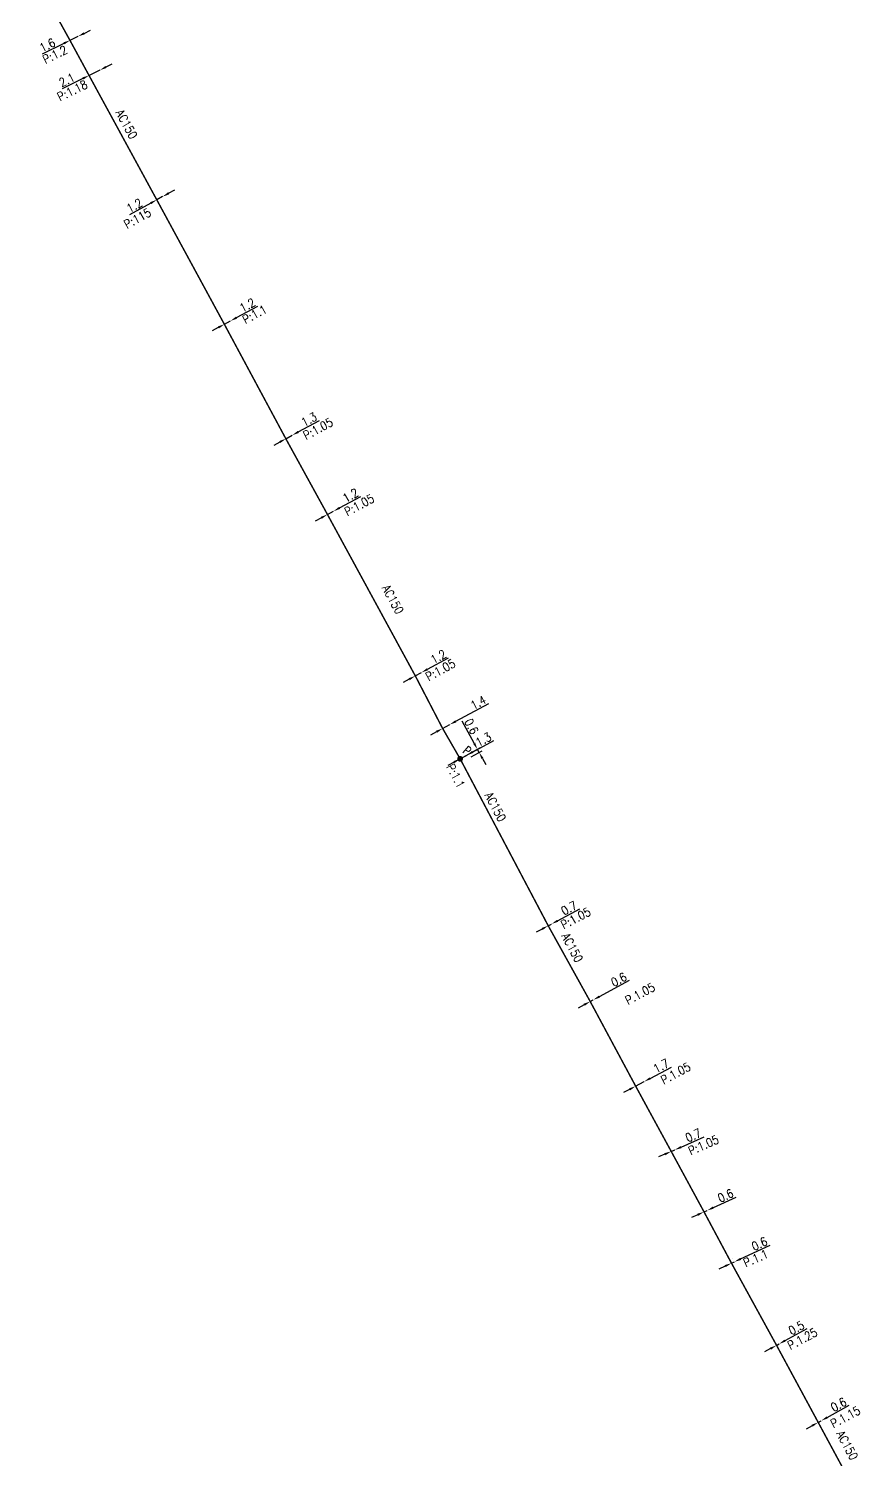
# Model space of a CAD drawing. Header units: millimetres. Extents: x 151000 to 152000, y 126996 to 128009.
# Drawn here: x 151122.8 to 151267.6, y 127502.6 to 127751 of the extents above; entities that cross this region are included whole.
import ezdxf
from ezdxf.enums import TextEntityAlignment as Align

# ---------------------------------------------------------------- set-up
doc = ezdxf.new("R2010")
doc.units = ezdxf.units.MM
doc.header["$PDMODE"] = 34
doc.layers.get('0').update_dxf_attribs({"linetype": 'CONTINUOUS'})
doc.layers.get('Defpoints').update_dxf_attribs({"linetype": 'CONTINUOUS'})
doc.layers.add('G_120', color=4, linetype='CONTINUOUS')
doc.layers.add('G_300', color=7, linetype='CONTINUOUS')
doc.styles.add('G_ROMANS', font='ROMANS.SHX', dxfattribs={"width": 0.75})
doc.styles.get("Standard").update_dxf_attribs({"font": 'romans.shx', "width": 0.85})
doc.linetypes.add('G_typB_AP', pattern='A,5,-0.3,["o",Standard,S=1.5,R=0,X=0,Y=-0.5],-1.65', length=6.95)
doc.dimstyles.get("Standard").update_dxf_attribs({"dimtxt": 1.5, "dimasz": 1.2, "dimexe": 0.625, "dimexo": 0.625, "dimgap": 0.25, "dimtad": 1, "dimdec": 1, "dimzin": 0, "dimdsep": 46, "dimtxsty": 'Standard', "dimcen": -0.5, "dimadec": 0, "dimazin": 0, "dimtfac": 1, "dimtdec": 1, "dimtmove": 0, "dimatfit": 3, "dimfxl": 1, "dimtolj": 1, "dimtzin": 0, "dimarcsym": 0})

# ---------------------------------------------------------------- blocks, each defined once
blk = doc.blocks.new('*D117')
at = {"layer": 'Defpoints', "color": 0, "linetype": 'Continuous'}
for p in [(151213.06, 127595.26), (151213.64, 127595.56), (151213.64, 127595.56)]:
    blk.add_point(p, dxfattribs=at)
at = {"layer": 'G_120', "color": 0, "linetype": 'Continuous', "lineweight": -2}
for p, q in [((151214.69, 127596.13), (151218.55, 127598.18)), ((151212, 127594.69), (151210.94, 127594.13)), ((151213.06, 127595.26), (151213.64, 127595.56))]:
    blk.add_line(p, q, dxfattribs=at)
at = {"layer": 'G_120', "color": 0, "linetype": 'Continuous'}
for points in [[(151214.6, 127596.3), (151214.79, 127595.95), (151213.64, 127595.56)], [(151211.91, 127594.87), (151212.1, 127594.52), (151213.06, 127595.26)]]:
    blk.add_solid(points, dxfattribs=at)
at = {"layer": 'G_120', "color": 0, "linetype": 'Continuous', "insert": (151216.68, 127598.32), "char_height": 1.5, "attachment_point": 5, "rotation": 28.0573}
blk.add_mtext('\\A1;0.7', dxfattribs=at)
blk = doc.blocks.new('*D118')
at = {"layer": 'Defpoints', "color": 0, "linetype": 'Continuous'}
for p in [(151220.36, 127582.1), (151220.89, 127582.39), (151220.89, 127582.39)]:
    blk.add_point(p, dxfattribs=at)
at = {"layer": 'G_120', "color": 0, "linetype": 'Continuous', "lineweight": -2}
for p, q in [((151221.95, 127582.96), (151227.19, 127585.79)), ((151219.31, 127581.53), (151218.25, 127580.96)), ((151220.36, 127582.1), (151220.89, 127582.39))]:
    blk.add_line(p, q, dxfattribs=at)
at = {"layer": 'G_120', "color": 0, "linetype": 'Continuous'}
for points in [[(151219.21, 127581.71), (151219.4, 127581.35), (151220.36, 127582.1)], [(151221.85, 127583.13), (151222.04, 127582.78), (151220.89, 127582.39)]]:
    blk.add_solid(points, dxfattribs=at)
at = {"layer": 'G_120', "color": 0, "linetype": 'Continuous', "insert": (151225.32, 127585.92), "char_height": 1.5, "attachment_point": 5, "rotation": 28.4259}
blk.add_mtext('\\A1;0.6', dxfattribs=at)
blk = doc.blocks.new('*D119')
at = {"layer": 'Defpoints', "color": 0, "linetype": 'Continuous'}
for p in [(151228.25, 127567.41), (151229.71, 127568.19), (151229.71, 127568.19)]:
    blk.add_point(p, dxfattribs=at)
at = {"layer": 'G_120', "color": 0, "linetype": 'Continuous', "lineweight": -2}
for p, q in [((151230.76, 127568.76), (151234.46, 127570.73)), ((151227.19, 127566.85), (151226.13, 127566.28)), ((151228.25, 127567.41), (151229.71, 127568.19))]:
    blk.add_line(p, q, dxfattribs=at)
at = {"layer": 'G_120', "color": 0, "linetype": 'Continuous'}
for points in [[(151230.67, 127568.93), (151230.86, 127568.58), (151229.71, 127568.19)], [(151227.1, 127567.02), (151227.29, 127566.67), (151228.25, 127567.41)]]:
    blk.add_solid(points, dxfattribs=at)
at = {"layer": 'G_120', "color": 0, "linetype": 'Continuous', "insert": (151232.67, 127570.91), "char_height": 1.5, "attachment_point": 5, "rotation": 28.1032}
blk.add_mtext('\\A1;1.7', dxfattribs=at)
blk = doc.blocks.new('*D120')
at = {"layer": 'Defpoints', "color": 0, "linetype": 'Continuous'}
for p in [(151240.13, 127545.58), (151240.67, 127545.83), (151240.67, 127545.83)]:
    blk.add_point(p, dxfattribs=at)
at = {"layer": 'G_120', "color": 0, "linetype": 'Continuous', "lineweight": -2}
for p, q in [((151241.76, 127546.34), (151245.73, 127548.16)), ((151239.04, 127545.08), (151237.95, 127544.58)), ((151240.13, 127545.58), (151240.67, 127545.83))]:
    blk.add_line(p, q, dxfattribs=at)
at = {"layer": 'G_120', "color": 0, "linetype": 'Continuous'}
for points in [[(151241.68, 127546.52), (151241.84, 127546.15), (151240.67, 127545.83)], [(151238.95, 127545.26), (151239.12, 127544.9), (151240.13, 127545.58)]]:
    blk.add_solid(points, dxfattribs=at)
at = {"layer": 'G_120', "color": 0, "linetype": 'Continuous', "insert": (151243.87, 127548.41), "char_height": 1.5, "attachment_point": 5, "rotation": 24.7213}
blk.add_mtext('\\A1;0.6', dxfattribs=at)
blk = doc.blocks.new('*D121')
at = {"layer": 'Defpoints', "color": 0, "linetype": 'Continuous'}
for p in [(151244.9, 127536.67), (151245.4, 127536.91), (151245.4, 127536.91)]:
    blk.add_point(p, dxfattribs=at)
at = {"layer": 'G_120', "color": 0, "linetype": 'Continuous', "lineweight": -2}
for p, q in [((151246.48, 127537.41), (151251.62, 127539.79)), ((151244.63, 127537.24), (151244.63, 127537.24)), ((151244.9, 127536.67), (151245.4, 127536.91)), ((151245.13, 127537.47), (151245.13, 127537.47)), ((151243.81, 127536.17), (151242.72, 127535.66))]:
    blk.add_line(p, q, dxfattribs=at)
at = {"layer": 'G_120', "color": 0, "linetype": 'Continuous'}
for points in [[(151243.72, 127536.35), (151243.89, 127535.99), (151244.9, 127536.67)], [(151246.4, 127537.59), (151246.57, 127537.23), (151245.4, 127536.91)]]:
    blk.add_solid(points, dxfattribs=at)
at = {"layer": 'G_120', "color": 0, "linetype": 'Continuous', "insert": (151249.76, 127540.03), "char_height": 1.5, "attachment_point": 5, "rotation": 24.9206}
blk.add_mtext('\\A1;0.6', dxfattribs=at)
blk = doc.blocks.new('*D122')
at = {"layer": 'Defpoints', "color": 0, "linetype": 'Continuous'}
for p in [(151252.73, 127522.41), (151253.17, 127522.66), (151253.17, 127522.66)]:
    blk.add_point(p, dxfattribs=at)
at = {"layer": 'G_120', "color": 0, "linetype": 'Continuous', "lineweight": -2}
for p, q in [((151254.22, 127523.23), (151258.05, 127525.34)), ((151251.68, 127521.84), (151250.63, 127521.26)), ((151252.73, 127522.41), (151253.17, 127522.66))]:
    blk.add_line(p, q, dxfattribs=at)
at = {"layer": 'G_120', "color": 0, "linetype": 'Continuous'}
for points in [[(151251.58, 127522.01), (151251.77, 127521.66), (151252.73, 127522.41)], [(151254.12, 127523.41), (151254.32, 127523.06), (151253.17, 127522.66)]]:
    blk.add_solid(points, dxfattribs=at)
at = {"layer": 'G_120', "color": 0, "linetype": 'Continuous', "insert": (151256.18, 127525.45), "char_height": 1.5, "attachment_point": 5, "rotation": 28.7634}
blk.add_mtext('\\A1;0.5', dxfattribs=at)
blk = doc.blocks.new('*D123')
at = {"layer": 'Defpoints', "color": 0, "linetype": 'Continuous'}
for p in [(151260.49, 127509.32), (151260.49, 127509.32), (151259.96, 127509.04)]:
    blk.add_point(p, dxfattribs=at)
at = {"layer": 'G_120', "color": 0, "linetype": 'Continuous', "lineweight": -2}
for p, q in [((151261.54, 127509.9), (151265.37, 127512.01)), ((151259.96, 127509.04), (151260.49, 127509.32)), ((151258.91, 127508.46), (151257.86, 127507.88))]:
    blk.add_line(p, q, dxfattribs=at)
at = {"layer": 'G_120', "color": 0, "linetype": 'Continuous'}
for points in [[(151261.44, 127510.08), (151261.63, 127509.73), (151260.49, 127509.32)], [(151258.81, 127508.63), (151259, 127508.28), (151259.96, 127509.04)]]:
    blk.add_solid(points, dxfattribs=at)
at = {"layer": 'G_120', "color": 0, "linetype": 'Continuous', "insert": (151263.5, 127512.12), "char_height": 1.5, "attachment_point": 5, "rotation": 28.7634}
blk.add_mtext('\\A1;0.6', dxfattribs=at)
blk = doc.blocks.new('*D160')
at = {"layer": 'Defpoints', "color": 0, "linetype": 'Continuous'}
for p in [(151235.03, 127556.34), (151235.03, 127556.34), (151234.43, 127556.08)]:
    blk.add_point(p, dxfattribs=at)
at = {"layer": 'G_120', "color": 0, "linetype": 'Continuous', "lineweight": -2}
for p, q in [((151234.43, 127556.08), (151235.03, 127556.34)), ((151236.13, 127556.83), (151240.13, 127558.59)), ((151233.34, 127555.6), (151232.24, 127555.11))]:
    blk.add_line(p, q, dxfattribs=at)
at = {"layer": 'G_120', "color": 0, "linetype": 'Continuous'}
for points in [[(151236.05, 127557.01), (151236.21, 127556.64), (151235.03, 127556.34)], [(151233.25, 127555.78), (151233.42, 127555.41), (151234.43, 127556.08)]]:
    blk.add_solid(points, dxfattribs=at)
at = {"layer": 'G_120', "color": 0, "linetype": 'Continuous', "insert": (151238.27, 127558.87), "char_height": 1.5, "attachment_point": 5, "rotation": 23.7778}
blk.add_mtext('\\A1;0.7', dxfattribs=at)
blk = doc.blocks.new('*D165')
at = {"layer": 'Defpoints', "color": 0, "linetype": 'Continuous'}
for p in [(151129.98, 127748.97), (151131.37, 127749.66), (151131.37, 127749.66)]:
    blk.add_point(p, dxfattribs=at)
at = {"layer": 'G_120', "color": 0, "linetype": 'Continuous', "lineweight": -2}
for p, q in [((151132.45, 127750.19), (151133.52, 127750.73)), ((151128.91, 127748.44), (151125.15, 127746.58)), ((151131.37, 127749.66), (151129.98, 127748.97))]:
    blk.add_line(p, q, dxfattribs=at)
at = {"layer": 'G_120', "color": 0, "linetype": 'Continuous'}
for points in [[(151132.36, 127750.37), (151132.54, 127750.01), (151131.37, 127749.66)], [(151128.82, 127748.62), (151129, 127748.26), (151129.98, 127748.97)]]:
    blk.add_solid(points, dxfattribs=at)
at = {"layer": 'G_120', "color": 0, "linetype": 'Continuous', "insert": (151126.05, 127748.14), "char_height": 1.5, "attachment_point": 5, "rotation": 26.3347}
blk.add_mtext('\\A1;1.6', dxfattribs=at)
blk = doc.blocks.new('*D166')
at = {"layer": 'Defpoints', "color": 0, "linetype": 'Continuous'}
for p in [(151133.29, 127742.88), (151135.18, 127743.81), (151135.18, 127743.81)]:
    blk.add_point(p, dxfattribs=at)
at = {"layer": 'G_120', "color": 0, "linetype": 'Continuous', "lineweight": -2}
for p, q in [((151135.18, 127743.81), (151133.29, 127742.88)), ((151136.25, 127744.35), (151137.33, 127744.88)), ((151132.22, 127742.35), (151128.63, 127740.57))]:
    blk.add_line(p, q, dxfattribs=at)
at = {"layer": 'G_120', "color": 0, "linetype": 'Continuous'}
for points in [[(151132.13, 127742.53), (151132.31, 127742.17), (151133.29, 127742.88)], [(151136.16, 127744.53), (151136.34, 127744.17), (151135.18, 127743.81)]]:
    blk.add_solid(points, dxfattribs=at)
at = {"layer": 'G_120', "color": 0, "linetype": 'Continuous', "insert": (151129.44, 127742.09), "char_height": 1.5, "attachment_point": 5, "rotation": 26.3347}
blk.add_mtext('\\A1;2.1', dxfattribs=at)
blk = doc.blocks.new('*D167')
at = {"layer": 'Defpoints', "color": 0, "linetype": 'Continuous'}
for p in [(151145.06, 127721.29), (151146.07, 127721.84), (151146.07, 127721.84)]:
    blk.add_point(p, dxfattribs=at)
at = {"layer": 'G_120', "color": 0, "linetype": 'Continuous', "lineweight": -2}
for p, q in [((151147.12, 127722.42), (151148.18, 127723)), ((151144.01, 127720.72), (151140.33, 127718.71)), ((151146.07, 127721.84), (151145.06, 127721.29))]:
    blk.add_line(p, q, dxfattribs=at)
at = {"layer": 'G_120', "color": 0, "linetype": 'Continuous'}
for points in [[(151143.91, 127720.89), (151144.11, 127720.54), (151145.06, 127721.29)], [(151147.03, 127722.6), (151147.22, 127722.24), (151146.07, 127721.84)]]:
    blk.add_solid(points, dxfattribs=at)
at = {"layer": 'G_120', "color": 0, "linetype": 'Continuous', "insert": (151141.17, 127720.3), "char_height": 1.5, "attachment_point": 5, "rotation": 28.6671}
blk.add_mtext('\\A1;1.2', dxfattribs=at)
blk = doc.blocks.new('*D168')
at = {"layer": 'Defpoints', "color": 0, "linetype": 'Continuous'}
for p in [(151156.8, 127699.68), (151157.86, 127700.26), (151157.86, 127700.26)]:
    blk.add_point(p, dxfattribs=at)
at = {"layer": 'G_120', "color": 0, "linetype": 'Continuous', "lineweight": -2}
for p, q in [((151158.91, 127700.83), (151162.59, 127702.83)), ((151155.75, 127699.11), (151154.7, 127698.54)), ((151156.8, 127699.68), (151157.86, 127700.26))]:
    blk.add_line(p, q, dxfattribs=at)
at = {"layer": 'G_120', "color": 0, "linetype": 'Continuous'}
for points in [[(151158.82, 127701.01), (151159.01, 127700.66), (151157.86, 127700.26)], [(151155.65, 127699.29), (151155.85, 127698.94), (151156.8, 127699.68)]]:
    blk.add_solid(points, dxfattribs=at)
at = {"layer": 'G_120', "color": 0, "linetype": 'Continuous', "insert": (151160.8, 127703), "char_height": 1.5, "attachment_point": 5, "rotation": 28.5437}
blk.add_mtext('\\A1;1.2', dxfattribs=at)
blk = doc.blocks.new('*D169')
at = {"layer": 'Defpoints', "color": 0, "linetype": 'Continuous'}
for p in [(151167.48, 127679.81), (151168.58, 127680.41), (151168.58, 127680.41)]:
    blk.add_point(p, dxfattribs=at)
at = {"layer": 'G_120', "color": 0, "linetype": 'Continuous', "lineweight": -2}
for p, q in [((151169.63, 127680.99), (151173.31, 127683)), ((151166.43, 127679.24), (151165.38, 127678.66)), ((151167.48, 127679.81), (151168.58, 127680.41))]:
    blk.add_line(p, q, dxfattribs=at)
at = {"layer": 'G_120', "color": 0, "linetype": 'Continuous'}
for points in [[(151169.54, 127681.17), (151169.73, 127680.81), (151168.58, 127680.41)], [(151166.34, 127679.41), (151166.53, 127679.06), (151167.48, 127679.81)]]:
    blk.add_solid(points, dxfattribs=at)
at = {"layer": 'G_120', "color": 0, "linetype": 'Continuous', "insert": (151171.51, 127683.16), "char_height": 1.5, "attachment_point": 5, "rotation": 28.7219}
blk.add_mtext('\\A1;1.3', dxfattribs=at)
blk = doc.blocks.new('*D170')
at = {"layer": 'Defpoints', "color": 0, "linetype": 'Continuous'}
for p in [(151174.71, 127666.66), (151175.77, 127667.23), (151175.77, 127667.23)]:
    blk.add_point(p, dxfattribs=at)
at = {"layer": 'G_120', "color": 0, "linetype": 'Continuous', "lineweight": -2}
for p, q in [((151176.82, 127667.81), (151180.5, 127669.81)), ((151173.66, 127666.08), (151172.6, 127665.51)), ((151174.71, 127666.66), (151175.77, 127667.23))]:
    blk.add_line(p, q, dxfattribs=at)
at = {"layer": 'G_120', "color": 0, "linetype": 'Continuous'}
for points in [[(151173.56, 127666.26), (151173.75, 127665.91), (151174.71, 127666.66)], [(151176.72, 127667.98), (151176.92, 127667.63), (151175.77, 127667.23)]]:
    blk.add_solid(points, dxfattribs=at)
at = {"layer": 'G_120', "color": 0, "linetype": 'Continuous', "insert": (151178.71, 127669.97), "char_height": 1.5, "attachment_point": 5, "rotation": 28.5823}
blk.add_mtext('\\A1;1.2', dxfattribs=at)
blk = doc.blocks.new('*D171')
at = {"layer": 'Defpoints', "color": 0, "linetype": 'Continuous'}
for p in [(151189.97, 127638.64), (151191.03, 127639.22), (151191.03, 127639.22)]:
    blk.add_point(p, dxfattribs=at)
at = {"layer": 'G_120', "color": 0, "linetype": 'Continuous', "lineweight": -2}
for p, q in [((151192.08, 127639.79), (151195.76, 127641.79)), ((151189.97, 127638.64), (151191.03, 127639.22)), ((151188.92, 127638.07), (151187.87, 127637.49))]:
    blk.add_line(p, q, dxfattribs=at)
at = {"layer": 'G_120', "color": 0, "linetype": 'Continuous'}
for points in [[(151188.83, 127638.24), (151189.02, 127637.89), (151189.97, 127638.64)], [(151191.99, 127639.97), (151192.18, 127639.61), (151191.03, 127639.22)]]:
    blk.add_solid(points, dxfattribs=at)
at = {"layer": 'G_120', "color": 0, "linetype": 'Continuous', "insert": (151193.97, 127641.96), "char_height": 1.5, "attachment_point": 5, "rotation": 28.5823}
blk.add_mtext('\\A1;1.2', dxfattribs=at)
blk = doc.blocks.new('*D199')
at = {"layer": 'Defpoints', "color": 0, "linetype": 'Continuous'}
for p in [(151197.76, 127624.24), (151198.86, 127624.84), (151198.86, 127624.84)]:
    blk.add_point(p, dxfattribs=at)
at = {"layer": 'G_300', "color": 0, "linetype": 'Continuous', "lineweight": -2}
for p, q in [((151199.91, 127625.42), (151203.59, 127627.42)), ((151196.7, 127623.67), (151195.65, 127623.1)), ((151197.76, 127624.24), (151198.86, 127624.84))]:
    blk.add_line(p, q, dxfattribs=at)
at = {"layer": 'G_300', "color": 0, "linetype": 'Continuous'}
for points in [[(151196.61, 127623.85), (151196.8, 127623.5), (151197.76, 127624.24)], [(151199.81, 127625.59), (151200.01, 127625.24), (151198.86, 127624.84)]]:
    blk.add_solid(points, dxfattribs=at)
at = {"layer": 'G_300', "color": 0, "linetype": 'Continuous', "insert": (151201.8, 127627.58), "char_height": 1.5, "attachment_point": 5, "rotation": 28.5494}
blk.add_mtext('\\A1;1.3', dxfattribs=at)
blk = doc.blocks.new('*D200')
at = {"layer": 'Defpoints', "color": 0, "linetype": 'Continuous'}
for p in [(151194.72, 127629.51), (151195.95, 127630.18), (151195.95, 127630.18)]:
    blk.add_point(p, dxfattribs=at)
at = {"layer": 'G_120', "color": 0, "linetype": 'Continuous', "lineweight": -2}
for p, q in [((151197.01, 127630.75), (151202.73, 127633.87)), ((151193.67, 127628.93), (151192.62, 127628.36)), ((151194.72, 127629.51), (151195.95, 127630.18))]:
    blk.add_line(p, q, dxfattribs=at)
at = {"layer": 'G_120', "color": 0, "linetype": 'Continuous'}
for points in [[(151196.91, 127630.93), (151197.1, 127630.57), (151195.95, 127630.18)], [(151193.57, 127629.11), (151193.76, 127628.76), (151194.72, 127629.51)]]:
    blk.add_solid(points, dxfattribs=at)
at = {"layer": 'G_120', "color": 0, "linetype": 'Continuous', "insert": (151200.91, 127634.01), "char_height": 1.5, "attachment_point": 5, "rotation": 28.5494}
blk.add_mtext('\\A1;1.4', dxfattribs=at)
blk = doc.blocks.new('*D201')
at = {"layer": 'Defpoints', "color": 0, "linetype": 'Continuous'}
for p in [(151197.76, 127624.24), (151199.14, 127624.32), (151201.06, 127625.36)]:
    blk.add_point(p, dxfattribs=at)
at = {"layer": 'G_300', "color": 0, "linetype": 'Continuous', "lineweight": -2}
for p, q in [((151200.2, 127626.94), (151198.11, 127630.78)), ((151198.31, 127624.54), (151201.32, 127626.18)), ((151201.06, 127625.36), (151200.77, 127625.88)), ((151199.69, 127624.61), (151201.6, 127625.65)), ((151201.63, 127624.3), (151202.2, 127623.25))]:
    blk.add_line(p, q, dxfattribs=at)
at = {"layer": 'G_300', "color": 0, "linetype": 'Continuous'}
for points in [[(151200.37, 127627.03), (151200.02, 127626.84), (151200.77, 127625.88)], [(151201.8, 127624.4), (151201.45, 127624.21), (151201.06, 127625.36)]]:
    blk.add_solid(points, dxfattribs=at)
at = {"layer": 'G_300', "color": 0, "linetype": 'Continuous', "insert": (151199.74, 127629.86), "char_height": 1.5, "attachment_point": 5, "rotation": 298.5494}
blk.add_mtext('\\A1;0.6', dxfattribs=at)
blk = doc.blocks.new('G_300_12')
at = {"color": 0, "linetype": 'Continuous', "const_width": 0.497, "flags": 128}
blk.add_lwpolyline([(-0.25, 0, 1), (0.25, 0, 1)], format="xyb", close=True, dxfattribs=at)
at = {"color": 0, "linetype": 'Continuous', "style": 'G_ROMANS', "width": 0.75}
blk.add_text('P', height=1.5, dxfattribs=at).set_placement((0, 1.85), align=Align.MIDDLE)
at = {"color": 0, "linetype": 'Continuous', "width": 0.75, "flags": 3}
for tag, p in [('DEF_LEG', (0, -5)), ('DEF_COUP', (0, -7.5)), ('DEF_TYPE', (0, -10))]:
    blk.add_attdef(tag, text='', height=1.2, dxfattribs=at).set_placement(p, align=Align.MIDDLE)

msp = doc.modelspace()

# ---------------------------------------------------------------- linework, layer by layer
at = {"layer": 'G_120', "linetype": 'G_typB_AP'}
msp.add_lwpolyline([(151122.92, 127761.73, 0.25, 0.25, 0), (151129.98, 127748.97, 0.25, 0.25, 0), (151133.29, 127742.88, 0.25, 0.25, 0), (151145.06, 127721.29, 0.25, 0.25, 0), (151156.8, 127699.68, 0.25, 0.25, 0), (151167.48, 127679.81, 0.25, 0.25, 0), (151174.71, 127666.66, 0.25, 0.25, 0), (151189.97, 127638.64, 0.25, 0.25, 0), (151189.97, 127638.64, 0.25, 0.25, 0), (151194.72, 127629.51, 0.25, 0.25, 0), (151197.76, 127624.24, 0.25, 0.25, 0), (151213.06, 127595.26, 0.25, 0.25, 0), (151220.36, 127582.1, 0.25, 0.25, 0), (151220.36, 127582.1, 0.25, 0.25, 0), (151228.25, 127567.41, 0.25, 0.25, 0), (151234.43, 127556.08, 0.25, 0.25, 0), (151240.13, 127545.58, 0.25, 0.25, 0), (151244.9, 127536.67, 0.25, 0.25, 0), (151252.73, 127522.41, 0.25, 0.25, 0), (151259.96, 127509.04, 0.25, 0.25, 0), (151267.52, 127495.05, 0.25, 0.25, 0)], format="xyseb", dxfattribs=at)

# ---------------------------------------------------------------- block references
at = {"layer": 'G_300', "rotation": 319.4865380896331}
msp.add_blockref('G_300_12', (151197.76, 127624.24), dxfattribs=at)

# ---------------------------------------------------------------- texts
at = {"layer": 'G_120', "linetype": 'Continuous', "width": 0.85}
for s, rotation, p in [('P:1.2', 26.3347, (151125.71, 127744.84)), ('P:1.18', 26.3347, (151128.25, 127738.36)), ('AC150', 298.5955, (151137.86, 127736.43)), ('P:1.1', 28.5437, (151160.47, 127699.69)), ('P:1.05', 28.7219, (151171.01, 127679.56)), ('P:1.05', 28.5823, (151178.17, 127666.32)), ('AC150', 298.5823, (151184.11, 127653.93)), ('P:1.05', 28.5823, (151192.28, 127637.69)), ('P:1.1', 297.8319, (151195.28, 127622.89)), ('AC150', 297.8319, (151201.97, 127617.94)), ('P:1.05', 28.0573, (151215.75, 127594.6)), ('AC150', 297.8319, (151215.31, 127593.5)), ('P.1.05', 28.4259, (151226.94, 127581.49)), ('P.1.05', 28.4259, (151233.13, 127567.67)), ('P:1.05', 23.7778, (151237.82, 127555.38)), ('P.1.1', 23.9411, (151247.39, 127535.94)), ('P.1.25', 28.4259, (151255.15, 127521.57)), ('P.1.15', 28.4259, (151262.61, 127508))]:
    msp.add_text(s, height=1.5, rotation=rotation, dxfattribs=at).set_placement(p)
msp.add_text('AC150', height=1.5, rotation=298.3716, dxfattribs=at).set_placement((151265, 127505.05), align=Align.MIDDLE)
at = {"layer": 'G_120', "linetype": 'Continuous', "insert": (151139.88, 127716.22), "char_height": 1.5, "attachment_point": 7, "rotation": 28.6671}
msp.add_mtext('P:115', dxfattribs=at)

# ---------------------------------------------------------------- dimensions: what is measured, and where the dimension line sits
at = {"layer": 'G_120', "linetype": 'Continuous'}
for base, p1, p2, angle, picture, middle in [((151131.3725, 127749.6606), (151129.9834, 127748.973), (151131.3725, 127749.6606), 206.3347, '*D165', (151126.4929, 127747.2453)), ((151135.18, 127743.81), (151133.29, 127742.88), (151135.18, 127743.81), 206.3347, '*D166', (151129.88, 127741.2)), ((151146.07, 127721.84), (151145.06, 127721.29), (151146.07, 127721.84), 208.6671, '*D167', (151141.65, 127719.42)), ((151157.86, 127700.26), (151156.8, 127699.68), (151157.86, 127700.26), 208.5437, '*D168', (151161.28, 127702.12)), ((151168.58, 127680.41), (151167.48, 127679.81), (151168.58, 127680.41), 208.7219, '*D169', (151172, 127682.28)), ((151175.77, 127667.23), (151174.71, 127666.66), (151175.77, 127667.23), 208.5823, '*D170', (151179.19, 127669.09)), ((151191.03, 127639.22), (151189.97, 127638.64), (151191.03, 127639.22), 208.5823, '*D171', (151194.45, 127641.08)), ((151195.95, 127630.18), (151194.72, 127629.51), (151195.95, 127630.18), 208.5494, '*D200', (151201.39, 127633.14)), ((151213.6354, 127595.5624), (151213.0618, 127595.2567), (151213.6354, 127595.5624), 208.0573, '*D117', (151217.1527, 127597.4371)), ((151220.89, 127582.39), (151220.36, 127582.1), (151220.89, 127582.39), 208.4259, '*D118', (151225.79, 127585.04)), ((151229.7053, 127568.19), (151228.2498, 127567.4127), (151229.7053, 127568.19), 208.1032, '*D119', (151233.1408, 127570.0246)), ((151235.0286, 127556.343), (151234.4338, 127556.0809), (151235.0286, 127556.343), 203.7778, '*D160', (151238.676, 127557.95)), ((151240.67, 127545.83), (151240.13, 127545.58), (151240.67, 127545.83), 204.7213, '*D120', (151244.29, 127547.5)), ((151245.3961, 127536.9052), (151244.8973, 127536.6735), (151245.3961, 127536.9052), 204.9206, '*D121', (151250.1771, 127539.1266)), ((151253.17, 127522.66), (151252.73, 127522.41), (151253.17, 127522.66), 208.7634, '*D122', (151256.66, 127524.57)), ((151260.49, 127509.32), (151259.96, 127509.04), (151260.49, 127509.32), 208.7634, '*D123', (151263.98, 127511.24))]:
    dim = msp.add_linear_dim(base=base, p1=p1, p2=p2, angle=angle, dimstyle='Standard', dxfattribs=at)
    dim.commit()
    dim.dimension.update_dxf_attribs({"geometry": picture, "text_midpoint": middle, "dimtype": 160})
at = {"layer": 'G_300', "linetype": 'Continuous'}
for base, p1, p2, angle, picture, middle in [((151201.06, 127625.36), (151197.76, 127624.24), (151199.14, 127624.32), 118.5494, '*D201', (151198.86, 127629.38)), ((151198.8555, 127624.8422), (151197.7574, 127624.2448), (151198.8555, 127624.8422), 208.5494, '*D199', (151202.2765, 127626.7036))]:
    dim = msp.add_linear_dim(base=base, p1=p1, p2=p2, angle=angle, dimstyle='Standard', dxfattribs=at)
    dim.commit()
    dim.dimension.update_dxf_attribs({"geometry": picture, "text_midpoint": middle, "dimtype": 160})

doc.saveas('drawing.dxf')
